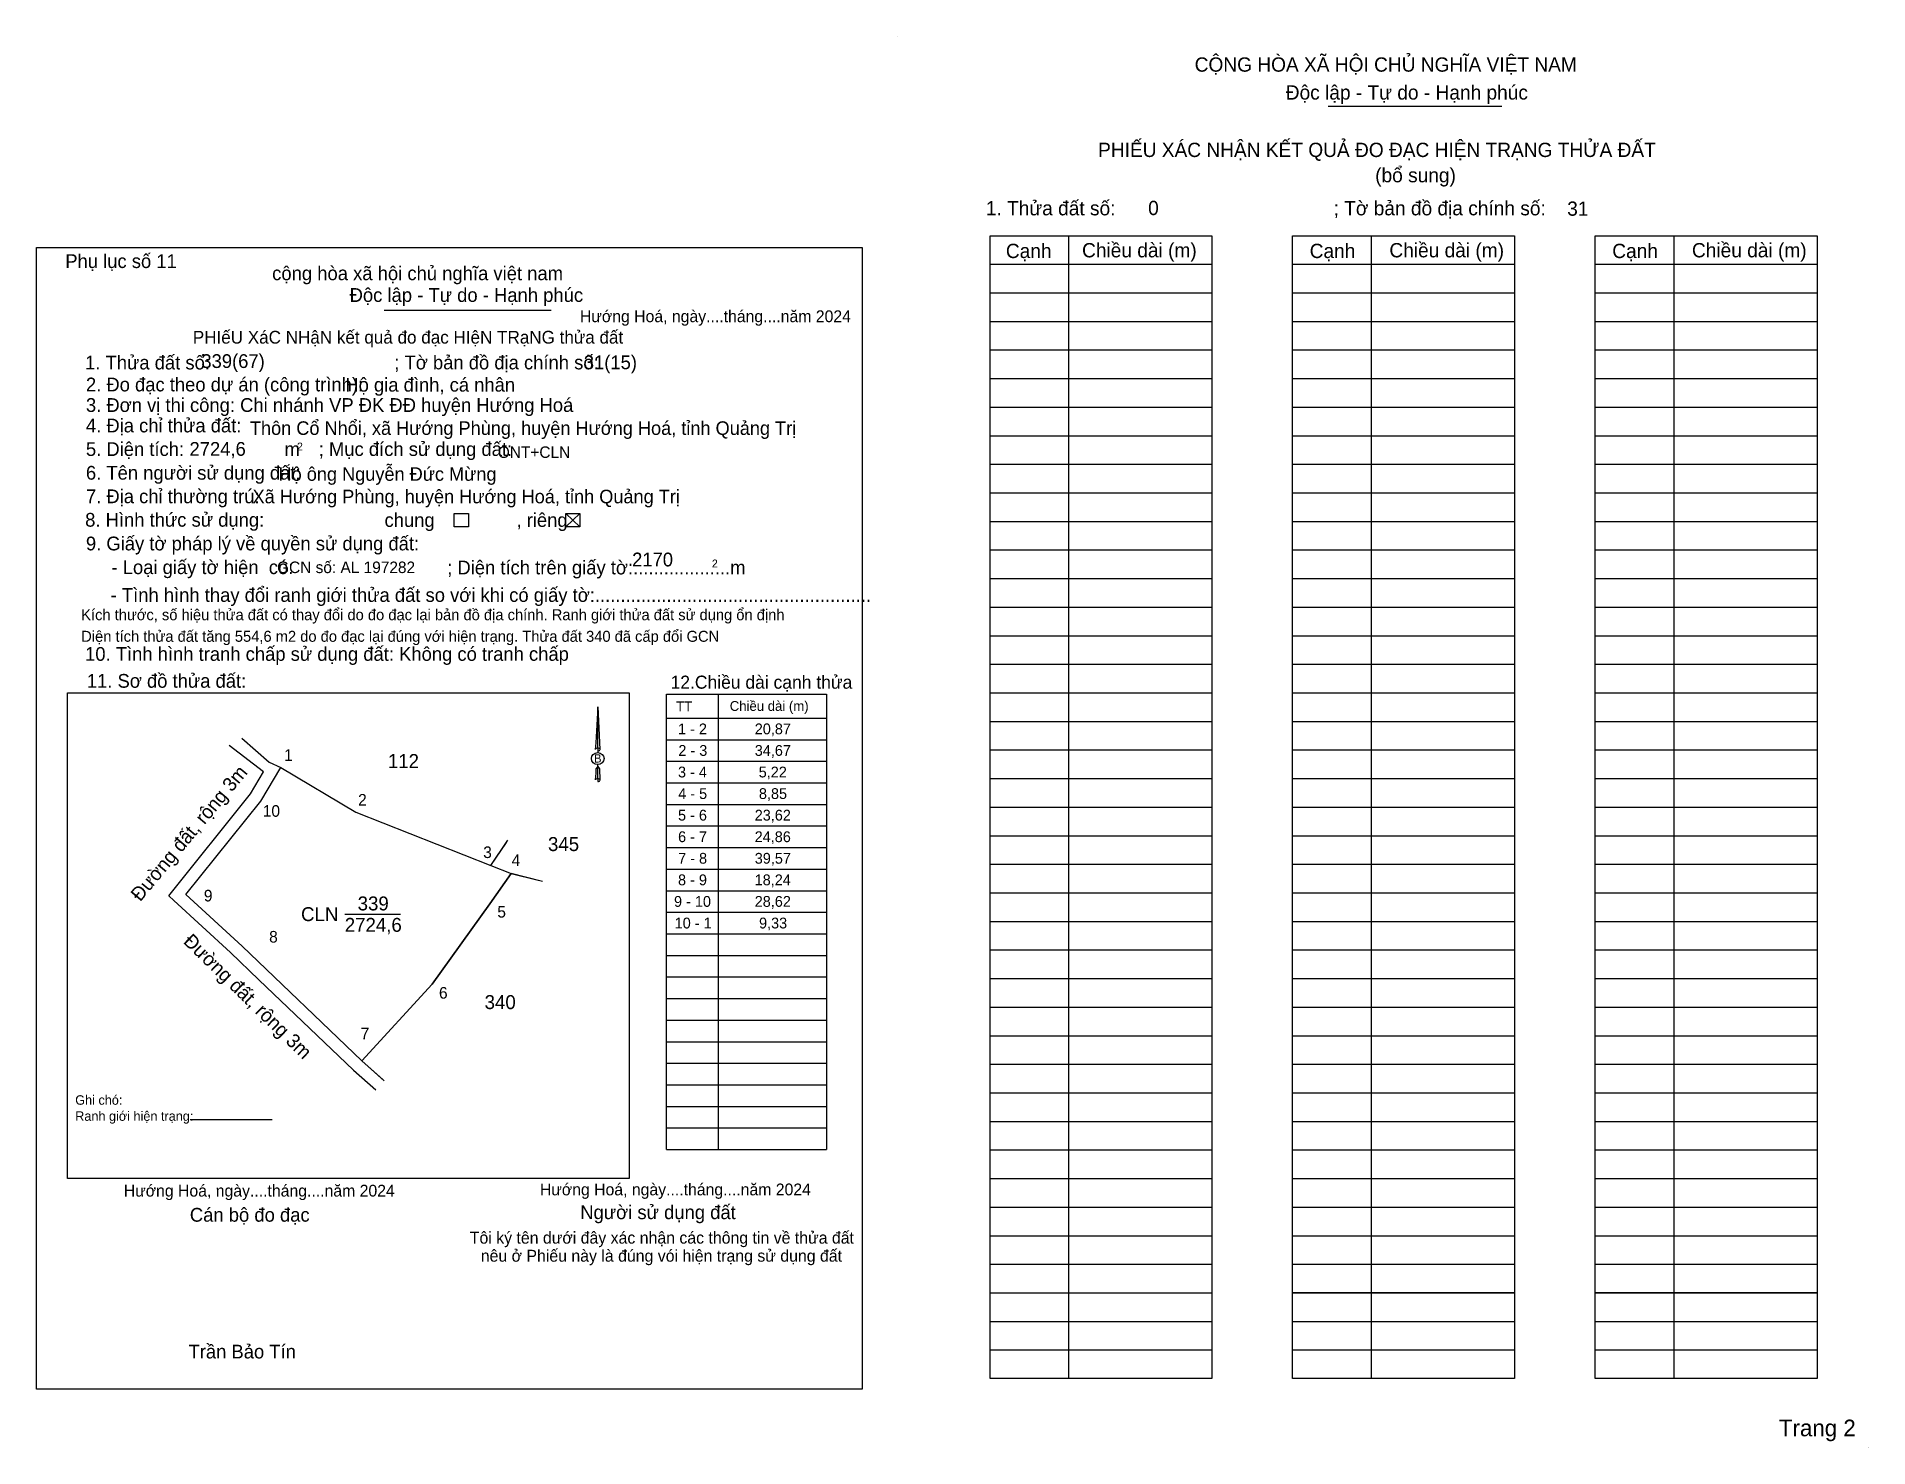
# Model space of a CAD drawing. Extents: x 537416 to 537854, y 1851102 to 1851438.
import ezdxf

# ---------------------------------------------------------------- set-up
doc = ezdxf.new("R2010")
doc.units = 0
for name, color, linetype in [('Level 1', 7, 'Continuous'), ('Level 10', 7, 'Continuous'), ('Level 13', 7, 'Continuous'), ('Level 27', 7, 'Continuous'), ('Level 3', 7, 'Continuous'), ('Level 36', 7, 'Continuous'), ('Level 40', 7, 'Continuous'), ('Level 52', 7, 'Continuous'), ('Level 53', 7, 'Continuous'), ('Level 6', 7, 'Continuous'), ('Level 9', 7, 'Continuous')]:
    doc.layers.add(name, color=color, linetype=linetype)

msp = doc.modelspace()

# ---------------------------------------------------------------- linework, layer by layer
at = {"layer": 'Level 1'}
for p, q in [((537621.85, 1851438.4), (537621.85, 1851438.4)), ((537724.77, 1851421.79), (537766.29, 1851421.79)), ((537662.81, 1851390.86), (537662.81, 1851117.95)), ((537735.06, 1851390.86), (537735.06, 1851117.95)), ((537807.31, 1851390.86), (537807.31, 1851117.95)), ((537644.05, 1851384.04), (537697.04, 1851384.04)), ((537716.3, 1851384.04), (537769.29, 1851384.04)), ((537788.55, 1851384.04), (537841.54, 1851384.04)), ((537644.05, 1851377.22), (537697.04, 1851377.22)), ((537716.3, 1851377.22), (537769.29, 1851377.22)), ((537788.55, 1851377.22), (537841.54, 1851377.22)), ((537644.05, 1851370.4), (537697.04, 1851370.4)), ((537716.3, 1851370.4), (537769.29, 1851370.4)), ((537788.55, 1851370.4), (537841.54, 1851370.4)), ((537644.05, 1851363.57), (537697.04, 1851363.57)), ((537716.3, 1851363.57), (537769.29, 1851363.57)), ((537788.55, 1851363.57), (537841.54, 1851363.57)), ((537644.05, 1851356.75), (537697.04, 1851356.75)), ((537716.3, 1851356.75), (537769.29, 1851356.75)), ((537788.55, 1851356.75), (537841.54, 1851356.75)), ((537644.05, 1851349.93), (537697.04, 1851349.93)), ((537716.3, 1851349.93), (537769.29, 1851349.93)), ((537788.55, 1851349.93), (537841.54, 1851349.93)), ((537644.05, 1851343.1), (537697.04, 1851343.1)), ((537716.3, 1851343.1), (537769.29, 1851343.1)), ((537788.55, 1851343.1), (537841.54, 1851343.1)), ((537644.05, 1851336.28), (537697.04, 1851336.28)), ((537716.3, 1851336.28), (537769.29, 1851336.28)), ((537788.55, 1851336.28), (537841.54, 1851336.28)), ((537644.05, 1851329.46), (537697.04, 1851329.46)), ((537716.3, 1851329.46), (537769.29, 1851329.46)), ((537788.55, 1851329.46), (537841.54, 1851329.46)), ((537644.05, 1851322.64), (537697.04, 1851322.64)), ((537716.3, 1851322.64), (537769.29, 1851322.64)), ((537788.55, 1851322.64), (537841.54, 1851322.64)), ((537644.05, 1851315.81), (537697.04, 1851315.81)), ((537716.3, 1851315.81), (537769.29, 1851315.81)), ((537788.55, 1851315.81), (537841.54, 1851315.81)), ((537644.05, 1851308.99), (537697.04, 1851308.99)), ((537716.3, 1851308.99), (537769.29, 1851308.99)), ((537788.55, 1851308.99), (537841.54, 1851308.99)), ((537644.05, 1851302.17), (537697.04, 1851302.17)), ((537716.3, 1851302.17), (537769.29, 1851302.17)), ((537788.55, 1851302.17), (537841.54, 1851302.17)), ((537644.05, 1851295.34), (537697.04, 1851295.34)), ((537716.3, 1851295.34), (537769.29, 1851295.34)), ((537788.55, 1851295.34), (537841.54, 1851295.34)), ((537644.05, 1851288.52), (537697.04, 1851288.52)), ((537716.3, 1851288.52), (537769.29, 1851288.52)), ((537788.55, 1851288.52), (537841.54, 1851288.52)), ((537579.16, 1851281.41), (537579.16, 1851172.64)), ((537644.05, 1851281.7), (537697.04, 1851281.7)), ((537716.3, 1851281.7), (537769.29, 1851281.7)), ((537788.55, 1851281.7), (537841.54, 1851281.7)), ((537566.8, 1851275.66), (537605, 1851275.66)), ((537644.05, 1851274.88), (537697.04, 1851274.88)), ((537716.3, 1851274.88), (537769.29, 1851274.88)), ((537788.55, 1851274.88), (537841.54, 1851274.88)), ((537566.8, 1851270.51), (537605, 1851270.51)), ((537644.05, 1851268.05), (537697.04, 1851268.05)), ((537716.3, 1851268.05), (537769.29, 1851268.05)), ((537788.55, 1851268.05), (537841.54, 1851268.05)), ((537566.8, 1851265.36), (537605, 1851265.36)), ((537644.05, 1851261.23), (537697.04, 1851261.23)), ((537716.3, 1851261.23), (537769.29, 1851261.23)), ((537788.55, 1851261.23), (537841.54, 1851261.23)), ((537566.8, 1851260.21), (537605, 1851260.21)), ((537566.8, 1851255.06), (537605, 1851255.06)), ((537644.05, 1851254.41), (537697.04, 1851254.41)), ((537716.3, 1851254.41), (537769.29, 1851254.41)), ((537788.55, 1851254.41), (537841.54, 1851254.41)), ((537566.8, 1851249.9), (537605, 1851249.9)), ((537566.8, 1851244.75), (537605, 1851244.75)), ((537644.05, 1851247.58), (537697.04, 1851247.58)), ((537716.3, 1851247.58), (537769.29, 1851247.58)), ((537788.55, 1851247.58), (537841.54, 1851247.58)), ((537566.8, 1851239.6), (537605, 1851239.6)), ((537644.05, 1851240.76), (537697.04, 1851240.76)), ((537716.3, 1851240.76), (537769.29, 1851240.76)), ((537788.55, 1851240.76), (537841.54, 1851240.76)), ((537566.8, 1851234.45), (537605, 1851234.45)), ((537644.05, 1851233.94), (537697.04, 1851233.94)), ((537716.3, 1851233.94), (537769.29, 1851233.94)), ((537788.55, 1851233.94), (537841.54, 1851233.94)), ((537566.8, 1851229.3), (537605, 1851229.3)), ((537644.05, 1851227.11), (537697.04, 1851227.11)), ((537716.3, 1851227.11), (537769.29, 1851227.11)), ((537788.55, 1851227.11), (537841.54, 1851227.11)), ((537566.8, 1851224.15), (537605, 1851224.15)), ((537566.8, 1851219), (537605, 1851219)), ((537644.05, 1851220.29), (537697.04, 1851220.29)), ((537716.3, 1851220.29), (537769.29, 1851220.29)), ((537788.55, 1851220.29), (537841.54, 1851220.29)), ((537566.8, 1851213.85), (537605, 1851213.85)), ((537644.05, 1851213.47), (537697.04, 1851213.47)), ((537716.3, 1851213.47), (537769.29, 1851213.47)), ((537788.55, 1851213.47), (537841.54, 1851213.47)), ((537566.8, 1851208.7), (537605, 1851208.7)), ((537644.05, 1851206.65), (537697.04, 1851206.65)), ((537716.3, 1851206.65), (537769.29, 1851206.65)), ((537788.55, 1851206.65), (537841.54, 1851206.65)), ((537566.8, 1851203.54), (537605, 1851203.54)), ((537644.05, 1851199.82), (537697.04, 1851199.82)), ((537716.3, 1851199.82), (537769.29, 1851199.82)), ((537788.55, 1851199.82), (537841.54, 1851199.82)), ((537566.8, 1851198.39), (537605, 1851198.39)), ((537566.8, 1851193.24), (537605, 1851193.24)), ((537644.05, 1851193), (537697.04, 1851193)), ((537716.3, 1851193), (537769.29, 1851193)), ((537788.55, 1851193), (537841.54, 1851193)), ((537566.8, 1851188.09), (537605, 1851188.09)), ((537566.8, 1851182.94), (537605, 1851182.94)), ((537644.05, 1851186.18), (537697.04, 1851186.18)), ((537716.3, 1851186.18), (537769.29, 1851186.18)), ((537788.55, 1851186.18), (537841.54, 1851186.18)), ((537644.05, 1851179.35), (537697.04, 1851179.35)), ((537716.3, 1851179.35), (537769.29, 1851179.35)), ((537788.55, 1851179.35), (537841.54, 1851179.35)), ((537566.8, 1851177.79), (537605, 1851177.79)), ((537566.8, 1851172.64), (537605, 1851172.64)), ((537644.05, 1851172.53), (537697.04, 1851172.53)), ((537716.3, 1851172.53), (537769.29, 1851172.53)), ((537788.55, 1851172.53), (537841.54, 1851172.53)), ((537644.05, 1851165.71), (537697.04, 1851165.71)), ((537716.3, 1851165.71), (537769.29, 1851165.71)), ((537788.55, 1851165.71), (537841.54, 1851165.71)), ((537644.05, 1851158.89), (537697.04, 1851158.89)), ((537716.3, 1851158.89), (537769.29, 1851158.89)), ((537788.55, 1851158.89), (537841.54, 1851158.89)), ((537644.05, 1851152.06), (537697.04, 1851152.06)), ((537716.3, 1851152.06), (537769.29, 1851152.06)), ((537788.55, 1851152.06), (537841.54, 1851152.06)), ((537644.05, 1851145.24), (537697.04, 1851145.24)), ((537716.3, 1851145.24), (537769.29, 1851145.24)), ((537788.55, 1851145.24), (537841.54, 1851145.24)), ((537644.05, 1851138.42), (537697.04, 1851138.42)), ((537716.3, 1851138.42), (537769.29, 1851138.42)), ((537788.55, 1851138.42), (537841.54, 1851138.42)), ((537644.05, 1851131.59), (537697.04, 1851131.59)), ((537716.3, 1851131.59), (537769.29, 1851131.59)), ((537788.55, 1851131.59), (537841.54, 1851131.59)), ((537644.05, 1851124.77), (537697.04, 1851124.77)), ((537644.05, 1851124.77), (537697.04, 1851124.77)), ((537716.3, 1851124.77), (537769.29, 1851124.77)), ((537716.3, 1851124.77), (537769.29, 1851124.77)), ((537788.55, 1851124.77), (537841.54, 1851124.77)), ((537788.55, 1851124.77), (537841.54, 1851124.77)), ((537853.77, 1851101.51), (537853.77, 1851101.51))]:
    msp.add_line(p, q, dxfattribs=at)
for points in [[(537644.05, 1851390.86), (537697.04, 1851390.86), (537697.04, 1851117.95), (537644.05, 1851117.95)], [(537716.3, 1851390.86), (537769.29, 1851390.86), (537769.29, 1851138.42), (537716.3, 1851138.42)], [(537716.3, 1851390.86), (537769.29, 1851390.86), (537769.29, 1851117.95), (537716.3, 1851117.95)], [(537788.55, 1851390.86), (537841.54, 1851390.86), (537841.54, 1851138.42), (537788.55, 1851138.42)], [(537788.55, 1851390.86), (537841.54, 1851390.86), (537841.54, 1851117.95), (537788.55, 1851117.95)]]:
    msp.add_lwpolyline(points, close=True, dxfattribs=at)
msp.add_lwpolyline([(537566.8, 1851172.64), (537566.8, 1851281.41), (537605, 1851281.41), (537605, 1851172.64)], dxfattribs=at)
at = {"layer": 'Level 10'}
for p, q in [((537542.73, 1851324.48), (537546.11, 1851321.32)), ((537546.11, 1851324.48), (537542.73, 1851321.32)), ((537469.97, 1851255.85), (537474.73, 1851263.88)), ((537474.73, 1851263.88), (537492.64, 1851253.16)), ((537447.97, 1851233.21), (537467.5, 1851257.56)), ((537452.07, 1851233.52), (537469.97, 1851255.85)), ((537492.64, 1851253.16), (537524.89, 1851240.45)), ((537524.89, 1851240.45), (537528.95, 1851246.55)), ((537524.89, 1851240.45), (537529.74, 1851238.54)), ((537524.59, 1851231.34), (537529.74, 1851238.54)), ((537537.21, 1851236.67), (537529.74, 1851238.54)), ((537447.97, 1851233.21), (537449.17, 1851232.11)), ((537449.17, 1851232.11), (537462.68, 1851219.7)), ((537465.49, 1851221.17), (537452.07, 1851233.52)), ((537510.84, 1851212.14), (537524.59, 1851231.34)), ((537462.68, 1851219.7), (537469.49, 1851213.17)), ((537494.06, 1851193.79), (537465.49, 1851221.17)), ((537469.49, 1851213.17), (537492.04, 1851191.58)), ((537494.06, 1851193.79), (537510.84, 1851212.14)), ((537492.04, 1851191.58), (537497.4, 1851186.85)), ((537494.06, 1851193.79), (537499.42, 1851189.06))]:
    msp.add_line(p, q, dxfattribs=at)
msp.add_lwpolyline([(537494.06, 1851193.79), (537465.49, 1851221.17), (537452.07, 1851233.52), (537469.97, 1851255.85), (537474.73, 1851263.88), (537492.64, 1851253.16), (537524.89, 1851240.45), (537529.74, 1851238.54), (537524.59, 1851231.34), (537510.84, 1851212.14)], close=True, dxfattribs=at)
at = {"layer": 'Level 13'}
for p, q in [((537465.4, 1851270.89), (537471.95, 1851265.1)), ((537471.95, 1851265.1), (537474.73, 1851263.88)), ((537453.04, 1851179.78), (537472.65, 1851179.78))]:
    msp.add_line(p, q, dxfattribs=at)
msp.add_lwpolyline([(537416.41, 1851388.01), (537613.49, 1851388.01), (537613.49, 1851115.44), (537416.41, 1851115.44)], close=True, dxfattribs=at)
msp.add_lwpolyline([(537467.5, 1851257.56), (537470.57, 1851262.82), (537462.35, 1851269.11)], dxfattribs=at)
at = {"layer": 'Level 27'}
for p, q in [((537524.89, 1851240.45), (537528.58, 1851245.99)), ((537529.74, 1851238.54), (537536.2, 1851236.93)), ((537494.06, 1851193.79), (537499.05, 1851189.39))]:
    msp.add_line(p, q, dxfattribs=at)
at = {"layer": 'Level 3'}
for p, q in [((537621.86, 1851438.4), (537621.86, 1851438.4)), ((537853.78, 1851101.51), (537853.78, 1851101.51))]:
    msp.add_line(p, q, dxfattribs=at)
at = {"layer": 'Level 40'}
for p, q in [((537550.39, 1851278.33), (537549.92, 1851269.79)), ((537550.39, 1851278.33), (537550.9, 1851268.2)), ((537550.39, 1851278.33), (537550.9, 1851268.2)), ((537550.39, 1851268.55), (537550.39, 1851278.33)), ((537550.39, 1851278.33), (537550.9, 1851268.2)), ((537549.92, 1851269.79), (537549.81, 1851268.2)), ((537550.39, 1851268.55), (537550.39, 1851268.17)), ((537550.39, 1851268.17), (537550.39, 1851267.88)), ((537550.39, 1851267.88), (537550.39, 1851267.49)), ((537550.39, 1851267.88), (537550.39, 1851267.49)), ((537550.39, 1851267.88), (537550.39, 1851267.49)), ((537550.9, 1851268.2), (537550.9, 1851268.2)), ((537549.92, 1851262.49), (537549.81, 1851260.89)), ((537549.95, 1851263.51), (537549.92, 1851262.49)), ((537550.39, 1851264.09), (537549.95, 1851263.51)), ((537550.39, 1851264.09), (537550.39, 1851264.54)), ((537550.39, 1851264.09), (537550.39, 1851264.54)), ((537550.39, 1851264.09), (537550.39, 1851264.54)), ((537550.39, 1851264.09), (537550.79, 1851263.51)), ((537550.39, 1851264.09), (537550.79, 1851263.51)), ((537550.39, 1851264.09), (537550.79, 1851263.51)), ((537550.39, 1851261.23), (537550.39, 1851264.09)), ((537550.39, 1851261.23), (537550.39, 1851260.83)), ((537550.79, 1851263.51), (537550.9, 1851260.89)), ((537550.79, 1851263.51), (537550.9, 1851260.89)), ((537550.79, 1851263.51), (537550.9, 1851260.89)), ((537550.39, 1851260.83), (537550.39, 1851260.55)), ((537550.9, 1851260.89), (537550.9, 1851260.89))]:
    msp.add_line(p, q, dxfattribs=at)
msp.add_ellipse((537550.39, 1851265.98), major_axis=(1.51, 0), ratio=0.952727, dxfattribs=at)
for centre, start_param, end_param in [((537550.39, 1851268.19), 1.570796, 3.074452), ((537550.39, 1851268.19), 0.067141, 1.570796), ((537550.39, 1851268.19), 4.712389, 6.283185), ((537550.39, 1851260.86), 2.491069, 3.074278), ((537550.39, 1851260.86), 1.570796, 2.491069), ((537550.39, 1851260.86), 0.067141, 1.570796), ((537550.39, 1851260.86), 4.712389, 6.283185)]:
    msp.add_ellipse(centre, major_axis=(0.553, 0), ratio=0.614131, start_param=start_param, end_param=end_param, dxfattribs=at)
at = {"layer": 'Level 53'}
for p, q in [((537416.41, 1851388.02), (537416.41, 1851388.02)), ((537499.41, 1851373.1), (537539.26, 1851373.1)), ((537423.78, 1851281.7), (537557.86, 1851281.7)), ((537423.78, 1851165.75), (537423.78, 1851281.7)), ((537557.86, 1851281.7), (537557.86, 1851165.75)), ((537557.86, 1851165.75), (537423.78, 1851165.75)), ((537613.47, 1851115.45), (537613.47, 1851115.45))]:
    msp.add_line(p, q, dxfattribs=at)
for points in [[(537516.1, 1851324.48), (537519.49, 1851324.48), (537519.49, 1851321.32), (537516.1, 1851321.32)], [(537542.73, 1851324.48), (537546.11, 1851324.48), (537546.11, 1851321.32), (537542.73, 1851321.32)]]:
    msp.add_lwpolyline(points, close=True, dxfattribs=at)
at = {"layer": 'Level 9'}
msp.add_line((537489.97, 1851228.84), (537503.32, 1851228.84), dxfattribs=at)

# ---------------------------------------------------------------- texts
at = {"layer": 'Level 1'}
for s, height, p in [('CỘNG HÒA XÃ HỘI CHỦ NGHĨA VIỆT NAM', 3.4114, (537692.92, 1851430.03)), ('Độc lập - Tự do - Hạnh phúc', 3.4114, (537714.67, 1851423.37)), ('PHIẾU XÁC NHẬN KẾT QUẢ ĐO ĐẠC HIỆN TRẠNG THỬA ĐẤT', 3.4114, (537669.86, 1851409.65)), ('(bổ sung)', 3.411, (537736.02, 1851403.61)), ('1. Thửa đất số:', 3.4114, (537643.06, 1851395.72)), ('; Tờ bản đồ địa chính số:', 3.4114, (537726.09, 1851395.72)), ('Cạnh', 3.411, (537647.84, 1851385.52)), ('Chiều dài (m)', 3.4114, (537666.03, 1851385.69)), ('Cạnh', 3.411, (537720.38, 1851385.52)), ('Chiều dài (m)', 3.4114, (537739.41, 1851385.69)), ('Cạnh', 3.411, (537792.63, 1851385.52)), ('Chiều dài (m)', 3.4114, (537811.66, 1851385.69)), ('TT', 2.346, (537569.11, 1851277.29)), ('Chiều dài (m)', 2.3457, (537581.91, 1851277.38)), ('Trang 2', 3.98, (537832.42, 1851104.15))]:
    msp.add_text(s, height=height, dxfattribs=at).set_placement(p)
at = {"layer": 'Level 13'}
for s, p in [('CLN', (537479.55, 1851227.18)), ('339', (537493.06, 1851229.73)), ('2724,6', (537489.98, 1851224.62))]:
    msp.add_text(s, height=3.329, dxfattribs=at).set_placement(p)
at = {"layer": 'Level 36'}
for s, p in [('112', (537500.28, 1851263.74)), ('345', (537538.51, 1851243.91)), ('340', (537523.38, 1851206.17))]:
    msp.add_text(s, height=3.329, dxfattribs=at).set_placement(p)
for rotation, p in [(50.1449, (537441.14, 1851231.66)), (315.7809, (537451.22, 1851222.08))]:
    msp.add_text('Đường đất, rộng 3m', height=3.329, rotation=rotation, dxfattribs=at).set_placement(p)
at = {"layer": 'Level 40'}
msp.add_text('B', height=1.97, dxfattribs=at).set_placement((537549.53, 1851265.05))
at = {"layer": 'Level 52'}
for s, p in [('1 - 2', (537569.56, 1851271.79)), ('20,87', (537587.88, 1851271.79)), ('2 - 3', (537569.64, 1851266.64)), ('34,67', (537587.88, 1851266.64)), ('3 - 4', (537569.55, 1851261.49)), ('5,22', (537588.82, 1851261.49)), ('4 - 5', (537569.61, 1851256.34)), ('8,85', (537588.87, 1851256.34)), ('5 - 6', (537569.56, 1851251.19)), ('23,62', (537587.87, 1851251.19)), ('6 - 7', (537569.57, 1851246.04)), ('24,86', (537587.86, 1851246.04)), ('7 - 8', (537569.59, 1851240.89)), ('39,57', (537587.88, 1851240.89)), ('8 - 9', (537569.56, 1851235.74)), ('18,24', (537587.86, 1851235.74)), ('9 - 10', (537568.6, 1851230.59)), ('28,62', (537587.87, 1851230.59)), ('10 - 1', (537568.76, 1851225.43)), ('9,33', (537588.9, 1851225.43))]:
    msp.add_text(s, height=2.58, dxfattribs=at).set_placement(p)
at = {"layer": 'Level 53'}
for s, height, p in [('Phụ lục số 11', 3.2857, (537423.25, 1851383.14)), ('cộng hòa xã hội chủ nghĩa việt nam', 3.2893, (537472.65, 1851380.24)), ('Độc lập - Tự do - Hạnh phúc', 3.2893, (537491.14, 1851375.05)), ('Hướng Hoá, ngày....tháng....năm 2024', 2.8186, (537546.13, 1851370.21)), ('PHIếU XáC NHậN kết quả đo đạc HIệN TRạNG thửa đất', 3.0453, (537453.7, 1851365.09)), ('1. Thửa đất số:', 3.2857, (537427.98, 1851358.92)), ('; Tờ bản đồ địa chính số:', 3.2857, (537501.81, 1851358.94)), ('2. Đo đạc theo dự án (công trình):', 3.2846, (537428.18, 1851353.68)), ('Hộ gia đình, cá nhân', 3.2846, (537490.12, 1851353.62)), ('3. Đơn vị thi công: Chi nhánh VP ĐK ĐĐ huyện Hướng Hoá', 3.2846, (537428.18, 1851348.78)), ('4. Địa chỉ thửa đất:', 3.2846, (537428.18, 1851343.89)), ('5. Diện tích:', 3.2846, (537428.18, 1851338.26)), ('m', 3.29, (537475.6, 1851338.26)), ('2', 1.88, (537478.58, 1851339.57)), ('; Mục đích sử dụng đất:', 3.2857, (537483.77, 1851338.26)), ('6. Tên người sử dụng đất:', 3.2846, (537428.18, 1851332.6)), ('7. Địa chỉ thường trú:', 3.2846, (537428.18, 1851326.98)), ('8. Hình thức sử dụng:', 3.2846, (537428, 1851321.37)), ('chung                , riêng', 3.2857, (537499.48, 1851321.32)), ('9. Giấy tờ pháp lý về quyền sử dụng đất:', 3.2846, (537428.18, 1851315.71)), ('     - Loại giấy tờ hiện  có:', 3.2857, (537428.18, 1851310.05)), ('     ; Diện tích trên giấy tờ:...................m', 3.2846, (537508.34, 1851309.98)), ('2170', 3.285, (537558.59, 1851311.89)), ('2', 1.88, (537577.65, 1851311.64)), ('     - Tình hình thay đổi ranh giới thửa đất so với khi có giấy tờ:......................................................', 3.28569, (537427.98, 1851303.42)), ('10. Tình hình tranh chấp sử dụng đất: Không có tranh chấp', 3.2846, (537427.98, 1851289.34)), ('11. Sơ đồ thửa đất:', 3.2846, (537428.4, 1851282.91)), ('12.Chiều dài cạnh thửa', 3.1204, (537567.78, 1851282.68)), ('Ghi chó:', 2.261, (537425.62, 1851183.33)), ('Ranh giới hiện trạng:', 2.2615, (537425.62, 1851179.49)), ('Hướng Hoá, ngày....tháng....năm 2024', 2.8186, (537437.21, 1851161.4)), ('Hướng Hoá, ngày....tháng....năm 2024', 2.8186, (537536.57, 1851161.69)), ('Cán bộ đo đạc', 3.2894, (537452.99, 1851155.4)), ('Người sử dụng đất', 3.2893, (537546.21, 1851156.01)), ('Tôi ký tên dưới đây xác nhận các thông tin về thửa đất ', 2.8308, (537519.84, 1851150.16)), ('nêu ở Phiếu này là đúng vói hiện trạng sử dụng đất', 2.8308, (537522.46, 1851145.85)), ('Trần Bảo Tín', 3.2846, (537452.68, 1851122.74))]:
    msp.add_text(s, height=height, dxfattribs=at).set_placement(p)
at = {"layer": 'Level 6'}
for s, height, p in [('0', 3.4, (537681.81, 1851395.79)), ('31', 3.396, (537781.87, 1851395.63))]:
    msp.add_text(s, height=height, rotation=359.8394, dxfattribs=at).set_placement(p)
for s, height, p in [('339(67)', 3.285, (537455.74, 1851359.27)), ('31(15)', 3.285, (537547.06, 1851358.98)), ('Thôn Cổ Nhổi, xã Hướng Phùng, huyện Hướng Hoá, tỉnh Quảng Trị', 3.2399, (537467.33, 1851343.29)), ('2724,6', 3.285, (537452.91, 1851338.3)), ('ONT+CLN', 2.754, (537526.52, 1851337.79)), ('Hộ ông Nguyễn Đức Mừng', 3.2399, (537474.17, 1851332.33)), ('Xã Hướng Phùng, huyện Hướng Hoá, tỉnh Quảng Trị', 3.2399, (537467.97, 1851326.95)), ('GCN số: AL 197282', 2.754, (537473.82, 1851310.29)), ('Kích thước, số hiệu thửa đất có thay đổi do đo đạc lại bản đồ địa chính. Ranh giới thửa đất sử dụng ổn định', 2.62436, (537427.05, 1851299.03)), ('Diện tích thửa đất tăng 554,6 m2 do đo đạc lại đúng với hiện trạng. Thửa đất 340 đã cấp đổi GCN', 2.6244, (537427.05, 1851293.88))]:
    msp.add_text(s, height=height, dxfattribs=at).set_placement(p)
at = {"layer": 'Level 9'}
for s, height, p in [('1', 2.77, (537475.49, 1851265.45)), ('2', 2.77, (537493.17, 1851254.76)), ('10', 2.774, (537470.4, 1851252.1)), ('3', 2.77, (537523.04, 1851242.24)), ('4', 2.77, (537529.81, 1851240.32)), ('9', 2.77, (537456.34, 1851231.88)), ('5', 2.77, (537526.41, 1851228.02)), ('8', 2.77, (537471.92, 1851222.06)), ('6', 2.77, (537512.48, 1851208.66)), ('7', 2.77, (537493.78, 1851198.95))]:
    msp.add_text(s, height=height, dxfattribs=at).set_placement(p)

doc.saveas('drawing.dxf')
